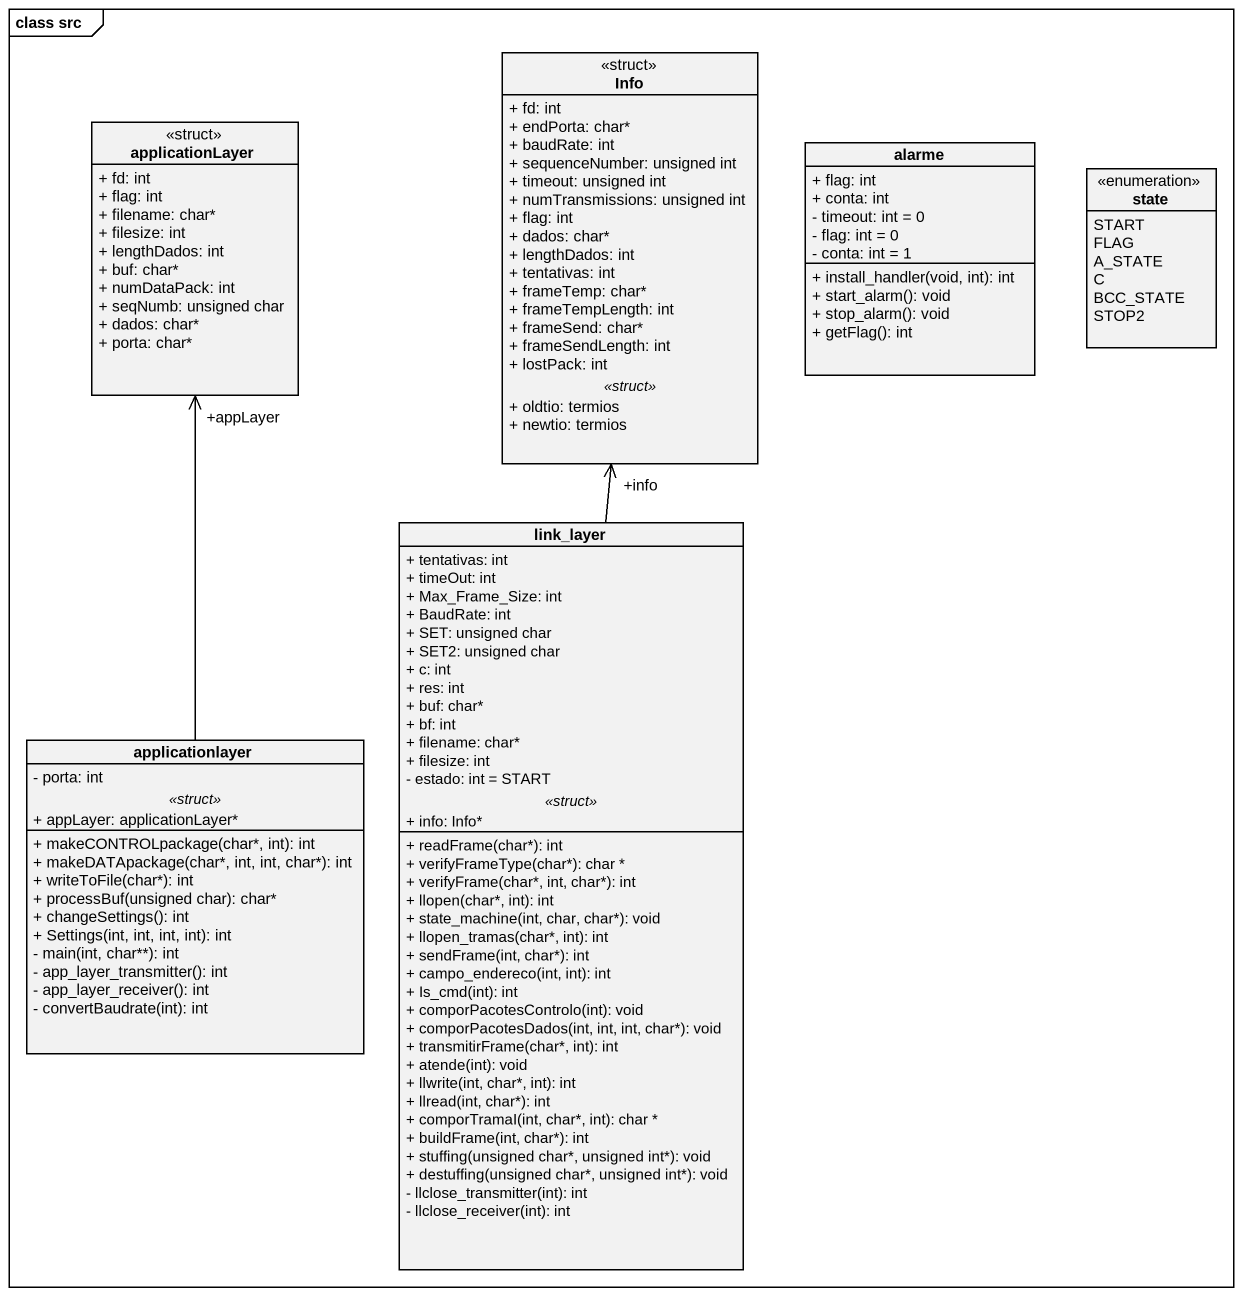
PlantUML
@startuml
mainframe class src
hide circle
hide empty members
skinparam classAttributeIconSize 0
class Info <<struct>> {
  + fd: int
  + endPorta: char*
  + baudRate: int
  + sequenceNumber: unsigned int
  + timeout: unsigned int
  + numTransmissions: unsigned int
  + flag: int
  + dados: char*
  + lengthDados: int
  + tentativas: int
  + frameTemp: char*
  + frameTempLength: int
  + frameSend: char*
  + frameSendLength: int
  + lostPack: int
  .. <<struct>> ..
  + oldtio: termios
  + newtio: termios
}
class applicationLayer <<struct>> {
  + fd: int
  + flag: int
  + filename: char*
  + filesize: int
  + lengthDados: int
  + buf: char*
  + numDataPack: int
  + seqNumb: unsigned char
  + dados: char*
  + porta: char*
}
class alarme {
  + flag: int
  + conta: int
  - timeout: int = 0
  - flag: int = 0
  - conta: int = 1
  + install_handler(void, int): int
  + start_alarm(): void
  + stop_alarm(): void
  + getFlag(): int
}
enum "state" as state_ {
  START
  FLAG
  A_STATE
  C
  BCC_STATE
  STOP2
}
class link_layer {
  + tentativas: int
  + timeOut: int
  + Max_Frame_Size: int
  + BaudRate: int
  + SET: unsigned char
  + SET2: unsigned char
  + c: int
  + res: int
  + buf: char*
  + bf: int
  + filename: char*
  + filesize: int
  - estado: int = START
  .. <<struct>> ..
  + info: Info*
  --
  + readFrame(char*): int
  + verifyFrameType(char*): char *
  + verifyFrame(char*, int, char*): int
  + llopen(char*, int): int
  + state_machine(int, char, char*): void
  + llopen_tramas(char*, int): int
  + sendFrame(int, char*): int
  + campo_endereco(int, int): int
  + Is_cmd(int): int
  + comporPacotesControlo(int): void
  + comporPacotesDados(int, int, int, char*): void
  + transmitirFrame(char*, int): int
  + atende(int): void
  + llwrite(int, char*, int): int
  + llread(int, char*): int
  + comporTramaI(int, char*, int): char *
  + buildFrame(int, char*): int
  + stuffing(unsigned char*, unsigned int*): void
  + destuffing(unsigned char*, unsigned int*): void
  - llclose_transmitter(int): int
  - llclose_receiver(int): int
}
class applicationlayer {
  - porta: int
  .. <<struct>> ..
  + appLayer: applicationLayer*
  --
  + makeCONTROLpackage(char*, int): int
  + makeDATApackage(char*, int, int, char*): int
  + writeToFile(char*): int
  + processBuf(unsigned char): char*
  + changeSettings(): int
  + Settings(int, int, int, int): int
  - main(int, char**): int
  - app_layer_transmitter(): int
  - app_layer_receiver(): int
  - convertBaudrate(int): int
}
link_layer -up-> "+info" Info
applicationlayer -up-> "+appLayer" applicationLayer
@enduml
